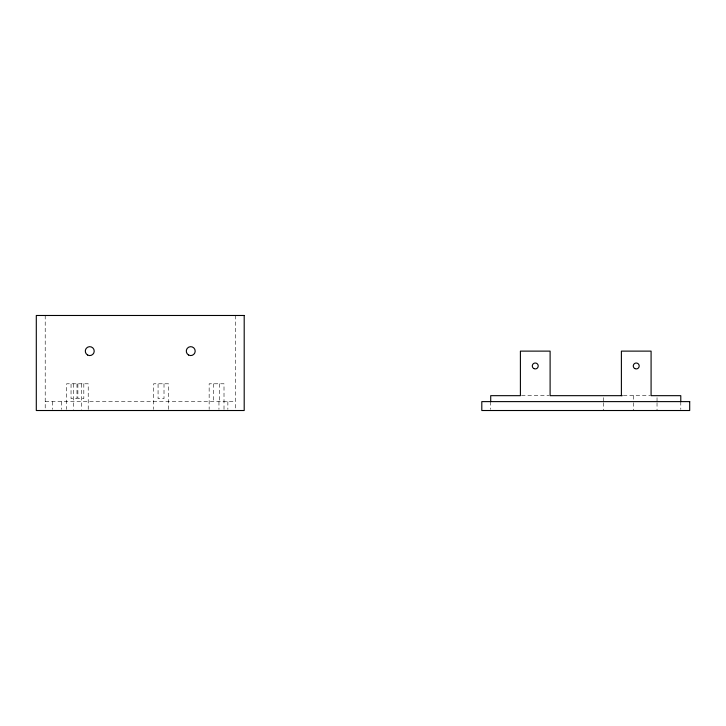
<?xml version="1.0" encoding="UTF-8"?>
<svg xmlns="http://www.w3.org/2000/svg" width="726" height="726" viewBox="0 0 726 726"><rect width="100%" height="100%" fill="white"/><g stroke="black" fill="none" stroke-linecap="round" stroke-linejoin="round"><path stroke-width="0.54" stroke-dasharray="3.63 2.72" d="M521.513 395.67L549.01 395.67M623.371 395.67L650.242 395.67M45.212 401.614L235.288 401.614M680.788 401.614L680.788 409.41M657.03 397.648L657.03 401.614M657.03 402.721L657.03 410.517M633.272 395.67L633.272 401.614M633.272 402.721L633.272 410.517M603.569 397.648L603.569 401.614M603.569 402.721L603.569 410.517M490.712 401.614L490.712 409.41M235.288 315.483L235.288 409.41M227.864 401.614L227.864 409.41M224.007 409.41L224.007 383.791L209.152 383.791L209.152 409.41M219.551 383.791L219.551 401.614M218.953 401.614L218.953 409.41M213.607 383.791L213.607 401.614M168.468 409.41L168.468 383.791L153.613 383.791L153.613 409.41M164.012 383.791L164.012 398.638L158.068 398.638L158.068 383.791M88.218 409.41L88.218 383.791L66.592 383.791L66.592 409.41M83.817 383.791L83.817 398.638L77.882 398.638L77.882 383.791M81.448 383.791L81.448 409.41M76.992 383.791L76.992 398.638L71.048 398.638L71.048 383.791M73.48 383.791L73.48 409.41M61.547 401.614L61.547 409.41M52.635 401.614L52.635 409.41M45.212 315.483L45.212 409.41"/><path stroke-width="1.09" d="M622.273 395.67L550.108 395.67L550.108 351.121L520.406 351.121L520.406 395.67L490.712 395.67L490.712 401.614M680.788 401.614L680.788 395.67L651.086 395.67L651.086 351.121L621.392 351.121L621.392 395.67M244.199 315.483L36.3 315.483L36.3 410.517L244.199 410.517L244.199 315.483M689.7 401.614L481.801 401.614L481.801 410.517L689.7 410.517L689.7 401.614M634.751 368.545A2.968 2.968 0 0 0 639.207 365.968A2.968 2.968 0 0 0 634.751 363.399A2.968 2.968 0 0 0 634.751 368.545M533.773 368.545A2.968 2.968 0 0 0 538.229 365.968A2.968 2.968 0 0 0 533.773 363.399A2.968 2.968 0 0 0 533.773 368.545M188.515 354.978A4.456 4.456 0 0 0 195.194 351.121A4.456 4.456 0 0 0 188.515 347.264A4.456 4.456 0 0 0 188.515 354.978M87.528 354.978A4.456 4.456 0 0 0 94.217 351.121A4.456 4.456 0 0 0 87.528 347.264A4.456 4.456 0 0 0 87.528 354.978"/></g></svg>
